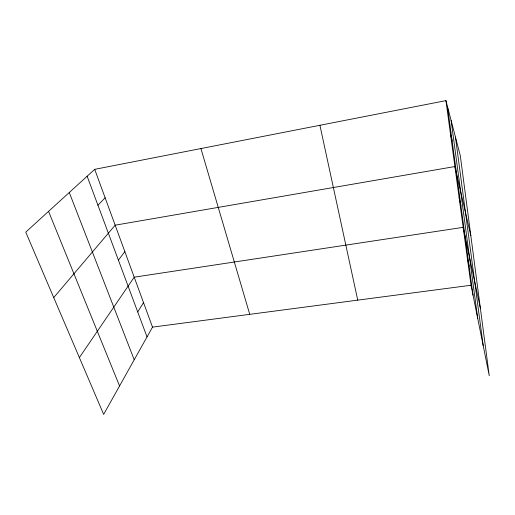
<?xml version="1.0" encoding="UTF-8"?>
<svg xmlns="http://www.w3.org/2000/svg" width="515" height="515" viewBox="0 0 515 515"><rect width="100%" height="100%" fill="white"/><g stroke="black" fill="none" stroke-linecap="round" stroke-linejoin="round"><path stroke-width="0.77" d="M94.709 169.338L152.504 327.128L103.65 414.369L25.75 232.143L94.709 169.338L445.939 100.631L460.301 155.672L489.25 375.712L471.032 285.246L445.939 100.631M137.73 311.981L143.511 302.588M79.374 357.584L134.203 277.179L463.165 227.347L480.36 308.118M118.405 260.146L124.849 251.635M53.727 297.593L115.16 225.184L454.9 166.545L470.839 235.761M97.94 205.247L105.118 197.766M152.504 327.128L471.032 285.246M48.558 211.369L119.557 385.954M69.274 192.501L134.222 359.773M87.132 176.239L147.02 336.913M200.921 148.558L249.749 314.343M450.509 134.267L452.144 140.975M459.11 197.548L460.912 205.704M319.912 125.287L357.738 300.142M467.176 256.863L469.114 266.249M451.127 120.523L477.746 318.573M447.471 106.508L473.034 295.172M455.447 137.074L483.218 345.752"/></g></svg>
